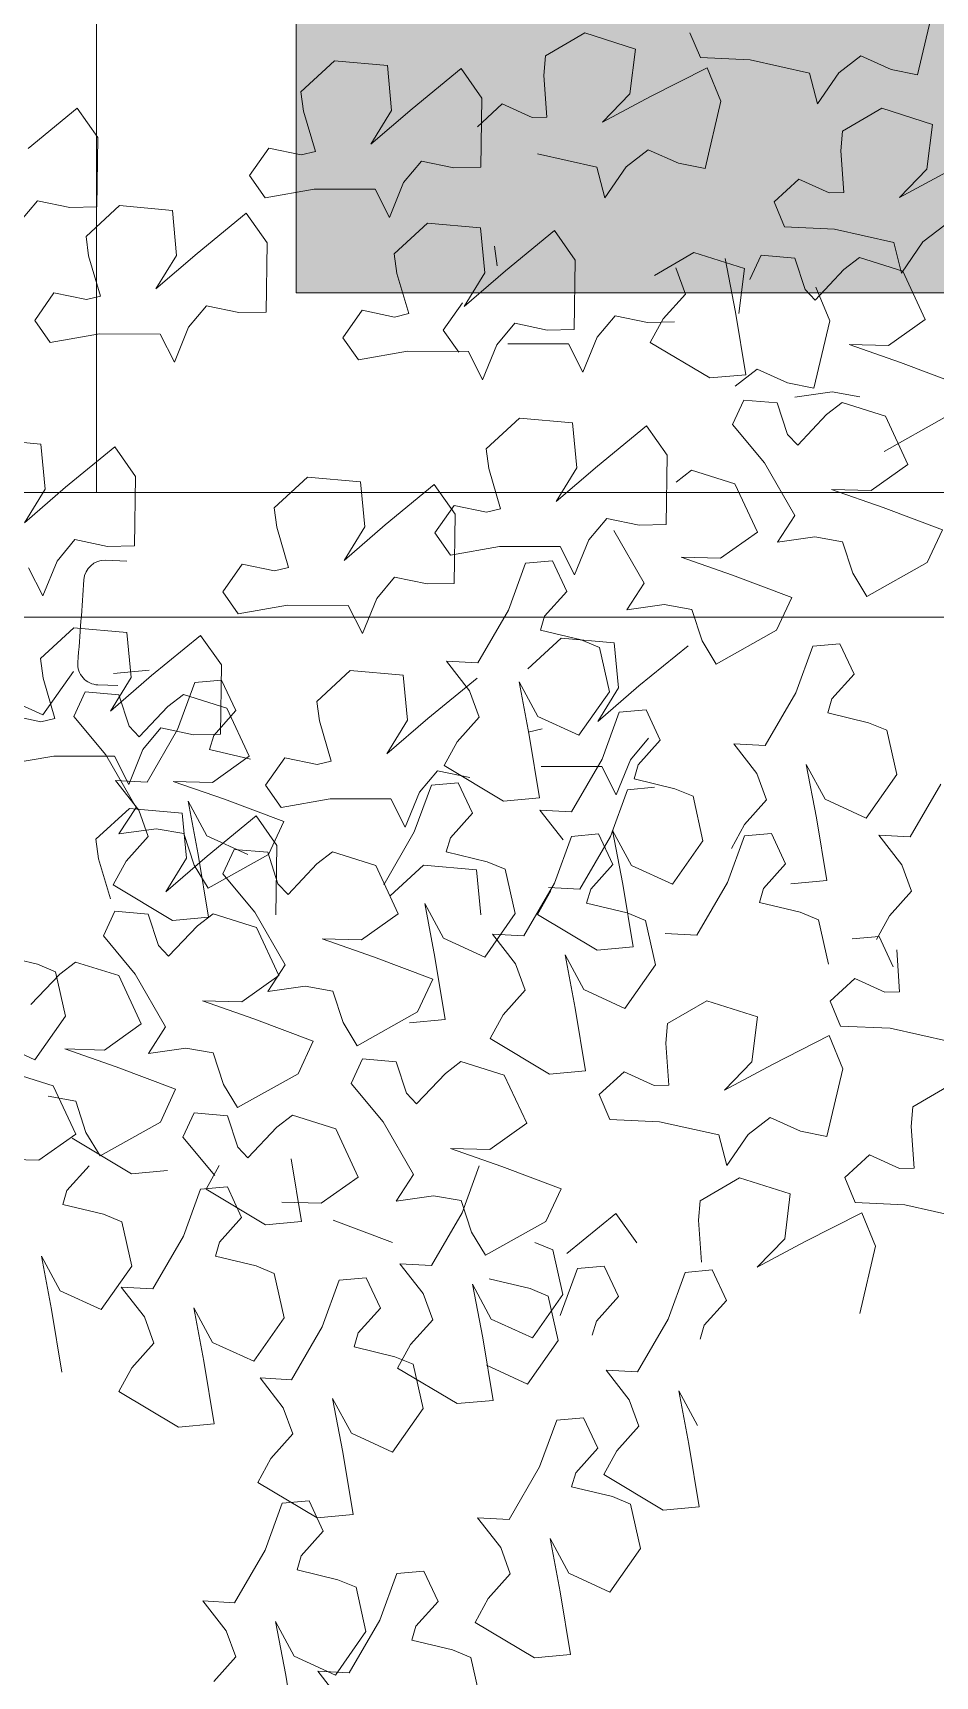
# Model space of a CAD drawing. Header units: metres. Extents: x -44 to 358, y -286 to 66.
# Drawn here: x 268.55 to 268.912, y 11.242 to 11.901 of the extents above; entities that cross this region are included whole.
import ezdxf

# ---------------------------------------------------------------- set-up
doc = ezdxf.new("R2010")
doc.units = ezdxf.units.M
doc.header["$LTSCALE"] = 0.3
doc.linetypes.add('CONTINU', pattern=[0])
for name, color, linetype, lineweight in [('arbustos', 95, 'Continuous', 0), ('EL0', 7, 'Continuous', 15), ('EL1', 150, 'Continuous', 13)]:
    doc.layers.add(name, color=color, linetype=linetype, lineweight=lineweight)
doc.layers.add('matas', color=74, linetype='Continuous', lineweight=0, transparency=0.6)

# ---------------------------------------------------------------- blocks, each defined once
blk = doc.blocks.new('A$C4E4C09DE')
at = {"layer": 'matas', "color": 97, "linetype": 'CONTINU', "true_color": 0x467138}
for p, q in [((58.088, 85.829), (58.675, 82.898)), ((68.075, 83.304), (68.561, 84.363)), ((73.095, 84.194), (70.883, 83.577)), ((74.755, 83.15), (73.095, 84.194)), ((58.675, 82.898), (59.83, 83.087)), ((59.83, 83.087), (61.151, 83.629)), ((61.151, 83.629), (62.082, 82.861)), ((63.341, 82.796), (65.925, 83.281)), ((65.925, 83.281), (68.075, 83.304)), ((70.883, 83.577), (71.058, 81.633)), ((74.798, 82.302), (74.755, 83.15)), ((62.082, 82.861), (62.957, 81.489)), ((62.957, 81.489), (63.341, 82.796)), ((67.772, 82.876), (67.121, 81.458)), ((70.17, 81.553), (67.772, 82.876)), ((74.61, 80.5), (74.798, 82.302)), ((78.381, 82.478), (77.439, 81.235)), ((80.436, 80.668), (78.381, 82.478)), ((81.57, 82.49), (81.32, 80.554)), ((83.862, 82.613), (81.57, 82.49)), ((85.258, 81.235), (83.862, 82.613)), ((72.199, 80.37), (70.17, 81.553)), ((71.058, 81.633), (72.199, 80.37)), ((60.173, 81.395), (57.961, 80.778)), ((61.833, 80.351), (60.173, 81.395)), ((67.121, 81.458), (67.708, 78.527)), ((76.561, 81.009), (75.24, 80.467)), ((77.594, 79.992), (76.561, 81.009)), ((77.439, 81.235), (77.378, 78.246)), ((85.117, 80.398), (85.258, 81.235)), ((57.961, 80.778), (58.136, 78.834)), ((61.877, 79.503), (61.833, 80.351)), ((75.24, 80.467), (74.61, 80.5)), ((82.161, 79.074), (80.436, 80.668)), ((81.32, 80.554), (82.161, 79.074)), ((84.543, 78.679), (85.117, 80.398)), ((94.896, 80.191), (93.954, 78.949)), ((96.951, 78.381), (94.896, 80.191)), ((61.688, 77.7), (61.877, 79.503)), ((59.277, 77.571), (57.248, 78.754)), ((58.136, 78.834), (59.277, 77.571)), ((67.708, 78.527), (68.863, 78.716)), ((68.863, 78.716), (70.184, 79.258)), ((70.184, 79.258), (71.115, 78.49)), ((72.374, 78.426), (74.958, 78.911)), ((86.558, 78.755), (85.151, 78.511)), ((87.347, 77.538), (86.558, 78.755)), ((93.954, 78.949), (93.893, 75.96)), ((63.639, 78.21), (62.318, 77.668)), ((64.672, 77.193), (63.639, 78.21)), ((71.115, 78.49), (71.99, 77.118)), ((71.99, 77.118), (72.374, 78.426)), ((77.378, 78.246), (78.546, 78.181)), ((78.546, 78.181), (79.953, 78.425)), ((79.953, 78.425), (80.696, 77.473)), ((85.151, 78.511), (84.543, 78.679)), ((62.318, 77.668), (61.688, 77.7)), ((80.696, 77.473), (81.253, 75.944)), ((86.643, 76.61), (87.347, 77.538)), ((64.186, 76.134), (64.672, 77.193)), ((81.253, 75.944), (81.911, 77.138)), ((81.911, 77.138), (84.539, 77.052)), ((84.539, 77.052), (86.643, 76.61)), ((57.262, 76.459), (58.193, 75.691)), ((59.452, 75.626), (62.036, 76.111)), ((62.036, 76.111), (64.186, 76.134)), ((87.437, 75.913), (86.495, 74.67)), ((89.492, 74.103), (87.437, 75.913)), ((90.626, 75.925), (90.376, 73.989)), ((92.918, 76.049), (90.626, 75.925)), ((94.314, 74.671), (92.918, 76.049)), ((93.893, 75.96), (95.061, 75.895)), ((95.061, 75.895), (96.468, 76.138)), ((96.468, 76.138), (97.211, 75.187)), ((58.193, 75.691), (59.068, 74.319)), ((59.068, 74.319), (59.452, 75.626)), ((74.113, 75.625), (73.171, 74.382)), ((76.168, 73.815), (74.113, 75.625)), ((77.302, 75.637), (77.052, 73.701)), ((79.595, 75.761), (77.302, 75.637)), ((80.99, 74.382), (79.595, 75.761)), ((60.905, 74.922), (59.013, 74.402)), ((61.559, 74.381), (60.905, 74.922)), ((63.703, 74.807), (63.21, 73.467)), ((65.15, 74.882), (63.703, 74.807)), ((65.603, 73.809), (65.15, 74.882)), ((68.066, 74.893), (65.854, 74.276)), ((66.701, 74.677), (66.183, 72.386)), ((69.726, 73.849), (68.066, 74.893)), ((76.534, 74.022), (76.675, 74.859)), ((86.495, 74.67), (86.433, 71.681)), ((94.172, 73.833), (94.314, 74.671)), ((59.013, 74.402), (57.974, 72.355)), ((62.761, 73.025), (61.559, 74.381)), ((65.854, 74.276), (66.029, 72.332)), ((68.367, 73.09), (68.819, 74.209)), ((73.171, 74.382), (73.11, 71.393)), ((77.893, 72.221), (76.168, 73.815)), ((80.849, 73.545), (80.99, 74.382)), ((91.217, 72.509), (89.492, 74.103)), ((90.376, 73.989), (91.217, 72.509)), ((93.599, 72.114), (94.172, 73.833)), ((62.743, 73.575), (62.092, 72.158)), ((63.21, 73.467), (62.761, 73.025)), ((69.281, 71.993), (68.367, 73.09)), ((77.052, 73.701), (77.893, 72.221)), ((80.276, 71.826), (80.849, 73.545)), ((57.974, 72.355), (59.526, 71.171)), ((66.183, 72.386), (65.643, 69.702)), ((78.764, 71.163), (77.975, 72.379)), ((62.092, 72.158), (62.679, 69.226)), ((68.794, 71.87), (69.963, 71.806)), ((69.809, 70.949), (69.281, 71.993)), ((69.963, 71.806), (71.37, 72.049)), ((71.37, 72.049), (72.113, 71.098)), ((80.883, 71.658), (80.276, 71.826)), ((82.29, 71.902), (80.883, 71.658)), ((83.079, 70.686), (82.29, 71.902)), ((86.433, 71.681), (87.601, 71.617)), ((87.601, 71.617), (89.009, 71.86)), ((89.009, 71.86), (89.752, 70.909)), ((94.206, 71.947), (93.599, 72.114)), ((95.614, 72.19), (94.206, 71.947)), ((96.403, 70.974), (95.614, 72.19)), ((61.228, 71.159), (58.985, 70.462)), ((59.526, 71.171), (61.228, 71.159)), ((67.19, 69.507), (69.809, 70.949)), ((72.113, 71.098), (72.67, 69.568)), ((73.11, 71.393), (74.278, 71.328)), ((74.278, 71.328), (75.685, 71.572)), ((75.685, 71.572), (76.428, 70.621)), ((78.06, 70.234), (78.764, 71.163)), ((89.752, 70.909), (90.309, 69.38)), ((95.699, 70.045), (96.403, 70.974)), ((58.985, 70.462), (56.39, 69.587)), ((72.67, 69.568), (73.328, 70.762)), ((73.328, 70.762), (75.955, 70.677)), ((76.428, 70.621), (76.985, 69.091)), ((76.985, 69.091), (77.643, 70.285)), ((77.643, 70.285), (80.271, 70.2)), ((80.271, 70.2), (82.375, 69.757)), ((82.375, 69.757), (83.079, 70.686)), ((90.309, 69.38), (90.967, 70.573)), ((90.967, 70.573), (93.594, 70.488)), ((93.594, 70.488), (95.699, 70.045)), ((63.833, 69.416), (65.155, 69.958)), ((65.155, 69.958), (66.086, 69.19)), ((65.643, 69.702), (67.19, 69.507)), ((60.686, 68.922), (61.881, 69.09)), ((61.881, 69.09), (63.484, 68.808)), ((62.679, 69.226), (63.833, 69.416)), ((56.995, 68.15), (59.553, 66.603)), ((59.545, 68.126), (58.506, 66.079)), ((61.437, 68.645), (59.545, 68.126)), ((62.091, 68.104), (61.437, 68.645)), ((63.293, 66.748), (62.091, 68.104)), ((64.235, 68.531), (63.742, 67.191)), ((65.682, 68.606), (64.235, 68.531)), ((66.135, 67.532), (65.682, 68.606)), ((64.699, 65.931), (66.135, 67.532)), ((73.04, 67.362), (72.791, 65.427)), ((75.333, 67.486), (73.04, 67.362)), ((76.728, 66.108), (75.333, 67.486)), ((63.742, 67.191), (63.293, 66.748)), ((69.851, 67.351), (68.909, 66.108)), ((71.906, 65.541), (69.851, 67.351)), ((58.506, 66.079), (60.058, 64.894)), ((68.909, 66.108), (68.848, 63.119)), ((76.587, 65.271), (76.728, 66.108)), ((63.311, 63.698), (64.699, 65.931)), ((67.832, 65.501), (65.941, 64.982)), ((68.487, 64.96), (67.832, 65.501)), ((73.631, 63.946), (71.906, 65.541)), ((72.791, 65.427), (73.631, 63.946)), ((76.014, 63.552), (76.587, 65.271)), ((92.762, 65.634), (91.82, 64.392)), ((94.817, 63.824), (92.762, 65.634)), ((95.952, 65.646), (95.702, 63.71)), ((98.244, 65.77), (95.952, 65.646)), ((61.76, 64.883), (59.517, 64.186)), ((60.058, 64.894), (61.76, 64.883)), ((65.941, 64.982), (64.902, 62.934)), ((84.394, 64.63), (82.102, 64.506)), ((85.79, 63.252), (84.394, 64.63)), ((59.517, 64.186), (56.922, 63.311)), ((78.913, 64.494), (77.971, 63.251)), ((80.968, 62.684), (78.913, 64.494)), ((82.102, 64.506), (81.852, 62.57)), ((91.82, 64.392), (91.759, 61.403)), ((96.543, 62.23), (94.817, 63.824)), ((56.922, 63.311), (57.527, 61.874)), ((64.016, 62.532), (63.311, 63.698)), ((68.848, 63.119), (70.016, 63.054)), ((70.016, 63.054), (71.423, 63.297)), ((71.423, 63.297), (72.167, 62.346)), ((76.621, 63.384), (76.014, 63.552)), ((78.028, 63.627), (76.621, 63.384)), ((77.971, 63.251), (77.91, 60.263)), ((78.817, 62.411), (78.028, 63.627)), ((85.649, 62.414), (85.79, 63.252)), ((95.702, 63.71), (96.543, 62.23)), ((60.725, 61.306), (61.218, 62.646)), ((61.218, 62.646), (62.413, 62.814)), ((62.413, 62.814), (64.016, 62.532)), ((64.902, 62.934), (66.453, 61.75)), ((69.707, 60.554), (71.095, 62.787)), ((78.113, 61.482), (78.817, 62.411)), ((82.693, 61.09), (80.968, 62.684)), ((81.852, 62.57), (82.693, 61.09)), ((85.075, 60.695), (85.649, 62.414)), ((57.527, 61.874), (60.085, 60.326)), ((68.156, 61.738), (65.912, 61.041)), ((66.453, 61.75), (68.156, 61.738)), ((72.167, 62.346), (72.724, 60.817)), ((72.724, 60.817), (73.382, 62.011)), ((73.382, 62.011), (76.009, 61.925)), ((76.009, 61.925), (78.113, 61.482)), ((60.085, 60.326), (60.725, 61.306)), ((65.912, 61.041), (63.317, 60.167)), ((73.698, 61.383), (73.039, 60.091)), ((74.854, 61.238), (73.698, 61.383)), ((75.523, 59.194), (74.854, 61.238)), ((91.759, 61.403), (92.927, 61.338)), ((92.927, 61.338), (94.335, 61.581)), ((94.335, 61.581), (95.078, 60.63)), ((70.412, 59.387), (69.707, 60.554)), ((79.078, 60.198), (80.485, 60.441)), ((80.485, 60.441), (81.228, 59.49)), ((85.683, 60.528), (85.075, 60.695)), ((87.09, 60.771), (85.683, 60.528)), ((87.879, 59.555), (87.09, 60.771)), ((92.99, 60.734), (92.06, 60.734)), ((92.99, 60.734), (92.06, 60.734)), ((95.078, 60.63), (95.635, 59.101)), ((95.635, 59.101), (96.293, 60.294)), ((63.317, 60.167), (63.923, 58.729)), ((67.614, 59.502), (68.809, 59.669)), ((68.809, 59.669), (70.412, 59.387)), ((73.039, 60.091), (73.954, 58.994)), ((77.91, 60.263), (79.078, 60.198)), ((67.121, 58.161), (67.614, 59.502)), ((73.954, 58.994), (74.112, 58.384)), ((76.763, 56.876), (75.523, 59.194)), ((81.228, 59.49), (81.785, 57.961)), ((81.785, 57.961), (82.443, 59.154)), ((82.443, 59.154), (85.071, 59.069)), ((85.071, 59.069), (87.175, 58.626)), ((87.175, 58.626), (87.879, 59.555)), ((61.175, 58.245), (60.517, 56.953)), ((62.332, 58.099), (61.175, 58.245)), ((63.923, 58.729), (66.481, 57.182)), ((66.481, 57.182), (67.121, 58.161)), ((74.112, 58.384), (72.337, 58.022)), ((63, 56.055), (62.332, 58.099)), ((69.778, 56.12), (67.723, 57.93)), ((70.912, 57.942), (70.663, 56.006)), ((73.205, 58.065), (70.912, 57.942)), ((71.541, 57.725), (71.045, 55.828)), ((72.337, 58.022), (71.541, 57.725)), ((74.6, 56.687), (73.205, 58.065)), ((88.769, 57.642), (87.828, 56.399)), ((90.824, 55.832), (88.769, 57.642)), ((91.959, 57.653), (91.709, 55.718)), ((94.251, 57.777), (91.959, 57.653)), ((95.647, 56.399), (94.251, 57.777)), ((60.517, 56.953), (61.431, 55.856)), ((78.125, 56.902), (76.763, 56.876)), ((77.08, 55.655), (78.125, 56.902)), ((64.24, 53.737), (63, 56.055)), ((71.503, 54.526), (69.778, 56.12)), ((74.1, 54.656), (74.961, 56.124)), ((74.961, 56.124), (74.443, 53.833)), ((78.834, 54.403), (76.779, 56.213)), ((79.968, 56.225), (79.718, 54.289)), ((82.261, 56.349), (79.968, 56.225)), ((83.656, 54.971), (82.261, 56.349)), ((87.828, 56.399), (87.766, 53.41)), ((90.931, 56.064), (92.478, 55.87)), ((95.505, 55.562), (95.647, 56.399)), ((61.431, 55.856), (61.589, 55.246)), ((70.663, 56.006), (71.503, 54.526)), ((71.045, 55.828), (72.298, 53.904)), ((76.627, 54.536), (77.08, 55.655)), ((87.796, 55.738), (87.137, 54.447)), ((88.952, 55.593), (87.796, 55.738)), ((89.621, 53.549), (88.952, 55.593)), ((92.55, 54.237), (90.824, 55.832)), ((91.709, 55.718), (92.55, 54.237)), ((93.129, 55.35), (92.268, 55.35)), ((93.129, 55.35), (92.268, 55.35)), ((94.199, 55.895), (95.452, 53.972)), ((94.932, 53.843), (95.505, 55.562)), ((59.814, 54.883), (59.018, 54.587)), ((61.589, 55.246), (59.814, 54.883)), ((69.436, 55.1), (68.777, 53.809)), ((70.592, 54.955), (69.436, 55.1)), ((71.261, 52.911), (70.592, 54.955)), ((72.298, 53.904), (74.1, 54.656)), ((83.515, 54.134), (83.656, 54.971)), ((89.417, 55.067), (87.525, 54.548)), ((90.071, 54.526), (89.417, 55.067)), ((92.215, 54.953), (91.722, 53.613)), ((93.663, 55.028), (92.215, 54.953)), ((94.115, 53.954), (93.663, 55.028)), ((95.452, 53.972), (97.254, 54.723)), ((59.018, 54.587), (58.523, 52.689)), ((74.493, 53.963), (73.886, 54.131)), ((77.542, 53.439), (76.627, 54.536)), ((80.559, 52.809), (78.834, 54.403)), ((79.718, 54.289), (80.559, 52.809)), ((82.941, 52.415), (83.515, 54.134)), ((87.525, 54.548), (86.486, 52.501)), ((87.137, 54.447), (88.052, 53.35)), ((91.273, 53.17), (90.071, 54.526)), ((92.679, 52.353), (94.115, 53.954)), ((96.947, 53.918), (95.539, 53.675)), ((65.603, 53.764), (64.24, 53.737)), ((64.557, 52.517), (65.603, 53.764)), ((68.777, 53.809), (69.692, 52.712)), ((69.295, 53.877), (70.039, 52.925)), ((74.443, 53.833), (73.903, 51.148)), ((78.07, 52.395), (77.542, 53.439)), ((87.766, 53.41), (88.934, 53.345)), ((88.052, 53.35), (88.21, 52.74)), ((88.934, 53.345), (90.342, 53.588)), ((90.861, 51.231), (89.621, 53.549)), ((90.342, 53.588), (91.085, 52.637)), ((91.722, 53.613), (91.273, 53.17)), ((95.539, 53.675), (94.932, 53.843)), ((58.523, 52.689), (59.776, 50.766)), ((61.577, 51.517), (62.439, 52.986)), ((62.439, 52.986), (61.921, 50.695)), ((64.105, 51.398), (64.557, 52.517)), ((69.692, 52.712), (69.85, 52.102)), ((70.039, 52.925), (70.596, 51.396)), ((70.596, 51.396), (71.254, 52.59)), ((71.254, 52.59), (73.881, 52.504)), ((72.501, 50.593), (71.261, 52.911)), ((84.956, 52.49), (83.549, 52.247)), ((85.745, 51.274), (84.956, 52.49)), ((88.21, 52.74), (86.435, 52.377)), ((86.486, 52.501), (88.038, 51.316)), ((91.085, 52.637), (91.642, 51.108)), ((57.845, 50.023), (56.605, 52.341)), ((69.85, 52.102), (68.075, 51.739)), ((70.114, 51.628), (68.958, 51.773)), ((75.45, 50.954), (78.07, 52.395)), ((76.944, 51.917), (78.351, 52.16)), ((78.351, 52.16), (79.094, 51.209)), ((83.549, 52.247), (82.941, 52.415)), ((91.292, 50.12), (92.679, 52.353)), ((91.642, 51.108), (92.3, 52.302)), ((92.3, 52.302), (94.927, 52.216)), ((94.927, 52.216), (97.032, 51.773)), ((59.776, 50.766), (61.577, 51.517)), ((65.019, 50.301), (64.105, 51.398)), ((67.279, 51.443), (66.783, 49.545)), ((68.075, 51.739), (67.279, 51.443)), ((70.783, 49.584), (70.114, 51.628)), ((73.903, 51.148), (75.45, 50.954)), ((77.428, 51.674), (76.769, 50.382)), ((78.584, 51.529), (77.428, 51.674)), ((79.253, 49.485), (78.584, 51.529)), ((79.094, 51.209), (79.651, 49.68)), ((85.041, 50.345), (85.745, 51.274)), ((89.74, 51.305), (87.497, 50.608)), ((88.038, 51.316), (89.74, 51.305)), ((92.224, 51.258), (90.861, 51.231)), ((91.178, 50.011), (92.224, 51.258)), ((61.921, 50.695), (61.381, 48.01)), ((73.864, 50.62), (72.501, 50.593)), ((72.818, 49.373), (73.864, 50.62)), ((76.769, 50.382), (77.683, 49.285)), ((79.651, 49.68), (80.309, 50.873)), ((80.309, 50.873), (82.937, 50.788)), ((82.937, 50.788), (85.041, 50.345)), ((87.497, 50.608), (84.902, 49.733)), ((88.198, 49.011), (89.06, 50.479)), ((89.06, 50.479), (88.542, 48.188)), ((59.207, 50.05), (57.845, 50.023)), ((58.161, 48.803), (59.207, 50.05)), ((63.841, 49.964), (63.182, 48.672)), ((64.997, 49.819), (63.841, 49.964)), ((65.666, 47.775), (64.997, 49.819)), ((65.547, 49.257), (65.019, 50.301)), ((69.838, 48.373), (70.699, 49.841)), ((70.699, 49.841), (70.181, 47.55)), ((71.301, 49.676), (70.642, 48.384)), ((72.457, 49.53), (71.301, 49.676)), ((84.902, 49.733), (85.507, 48.296)), ((86.104, 49.937), (85.162, 48.694)), ((88.159, 48.127), (86.104, 49.937)), ((89.293, 49.949), (89.043, 48.013)), ((91.585, 50.073), (89.293, 49.949)), ((90.726, 48.892), (91.178, 50.011)), ((91.996, 48.954), (91.292, 50.12)), ((92.981, 48.694), (91.585, 50.073)), ((66.783, 49.545), (68.037, 47.622)), ((72.022, 47.266), (70.783, 49.584)), ((73.126, 47.486), (72.457, 49.53)), ((77.683, 49.285), (77.842, 48.675)), ((80.493, 47.167), (79.253, 49.485)), ((86.397, 48.259), (88.198, 49.011)), ((88.705, 47.728), (89.198, 49.068)), ((89.198, 49.068), (90.393, 49.236)), ((90.393, 49.236), (91.996, 48.954)), ((57.709, 47.684), (58.161, 48.803)), ((63.182, 48.672), (64.097, 47.575)), ((68.037, 47.622), (69.838, 48.373)), ((70.642, 48.384), (71.557, 47.287)), ((76.066, 48.313), (75.271, 48.016)), ((77.842, 48.675), (76.066, 48.313)), ((82.752, 48.503), (80.861, 47.984)), ((83.406, 47.962), (82.752, 48.503)), ((85.55, 48.389), (85.057, 47.048)), ((85.162, 48.694), (85.1, 45.705)), ((85.507, 48.296), (88.065, 46.748)), ((86.998, 48.464), (85.55, 48.389)), ((87.45, 47.39), (86.998, 48.464)), ((91.64, 47.795), (90.726, 48.892)), ((92.839, 47.857), (92.981, 48.694)), ((58.624, 46.587), (57.709, 47.684)), ((61.381, 48.01), (62.928, 47.816)), ((64.097, 47.575), (64.255, 46.965)), ((66.906, 45.457), (65.666, 47.775)), ((70.181, 47.55), (69.641, 44.866)), ((75.271, 48.016), (74.775, 46.119)), ((76.507, 47.951), (76.257, 46.015)), ((78.8, 48.075), (76.507, 47.951)), ((80.195, 46.696), (78.8, 48.075)), ((80.861, 47.984), (79.821, 45.936)), ((84.608, 46.606), (83.406, 47.962)), ((88.542, 48.188), (88.002, 45.503)), ((88.065, 46.748), (88.705, 47.728)), ((89.884, 46.533), (88.159, 48.127)), ((89.043, 48.013), (89.884, 46.533)), ((92.168, 46.75), (91.64, 47.795)), ((92.266, 46.138), (92.839, 47.857)), ((64.255, 46.965), (62.48, 46.603)), ((71.557, 47.287), (71.715, 46.677)), ((73.385, 47.293), (72.022, 47.266)), ((74.366, 45.168), (73.126, 47.486)), ((73.808, 46.113), (73.28, 47.157)), ((85.057, 47.048), (84.608, 46.606)), ((86.015, 45.789), (87.45, 47.39)), ((59.151, 45.543), (58.624, 46.587)), ((61.684, 46.306), (61.188, 44.409)), ((62.48, 46.603), (61.684, 46.306)), ((69.94, 46.314), (69.144, 46.018)), ((71.715, 46.677), (69.94, 46.314)), ((71.189, 44.671), (73.808, 46.113)), ((74.775, 46.119), (76.028, 44.195)), ((77.83, 44.947), (78.691, 46.415)), ((78.691, 46.415), (78.173, 44.124)), ((89.549, 45.309), (92.168, 46.75)), ((59.042, 45.679), (58.383, 44.388)), ((60.198, 45.534), (59.042, 45.679)), ((68.269, 45.483), (66.906, 45.457)), ((69.144, 46.018), (68.648, 44.121)), ((79.821, 45.936), (81.373, 44.752)), ((84.627, 43.556), (86.015, 45.789)), ((87.815, 45.653), (85.923, 45.134)), ((88.469, 45.112), (87.815, 45.653)), ((88.002, 45.503), (89.549, 45.309)), ((90.613, 45.538), (90.12, 44.198)), ((92.061, 45.614), (90.613, 45.538)), ((92.513, 44.54), (92.061, 45.614)), ((58.073, 43.326), (58.261, 45.128)), ((69.641, 44.866), (71.189, 44.671)), ((75.728, 45.195), (74.366, 45.168)), ((74.683, 43.948), (75.728, 45.195)), ((76.028, 44.195), (77.83, 44.947)), ((83.075, 44.74), (80.832, 44.043)), ((81.373, 44.752), (83.075, 44.74)), ((85.923, 45.134), (84.884, 43.086)), ((89.671, 43.756), (88.469, 45.112)), ((68.648, 44.121), (69.901, 42.197)), ((71.703, 42.949), (72.564, 44.417)), ((72.564, 44.417), (72.046, 42.126)), ((78.173, 44.124), (77.633, 41.439)), ((80.832, 44.043), (78.237, 43.169)), ((90.12, 44.198), (89.671, 43.756)), ((91.077, 42.939), (92.513, 44.54)), ((58.702, 43.293), (58.073, 43.326)), ((60.024, 43.835), (58.702, 43.293)), ((61.057, 42.818), (60.024, 43.835)), ((74.23, 42.829), (74.683, 43.948)), ((85.332, 42.389), (84.627, 43.556)), ((93.678, 43.367), (91.787, 42.847)), ((94.333, 42.826), (93.678, 43.367)), ((97.095, 43.573), (95.32, 43.211)), ((60.571, 41.76), (61.057, 42.818)), ((66.375, 42.646), (64.163, 42.029)), ((68.035, 41.602), (66.375, 42.646)), ((69.901, 42.197), (71.703, 42.949)), ((75.145, 41.732), (74.23, 42.829)), ((78.237, 43.169), (78.843, 41.731)), ((82.533, 42.503), (83.729, 42.671)), ((83.729, 42.671), (85.332, 42.389)), ((84.884, 43.086), (86.436, 41.902)), ((89.69, 40.706), (91.077, 42.939)), ((91.787, 42.847), (90.748, 40.8)), ((94.524, 42.914), (94.028, 41.017)), ((95.535, 41.469), (94.333, 42.826)), ((95.32, 43.211), (94.524, 42.914)), ((64.163, 42.029), (64.338, 40.085)), ((72.046, 42.126), (71.506, 39.441)), ((82.041, 41.163), (82.533, 42.503)), ((88.138, 41.89), (85.895, 41.193)), ((86.436, 41.902), (88.138, 41.89)), ((55.837, 41.252), (58.42, 41.737)), ((58.42, 41.737), (60.571, 41.76)), ((61.052, 41.328), (60.401, 39.911)), ((63.45, 40.005), (61.052, 41.328)), ((68.078, 40.754), (68.035, 41.602)), ((75.673, 40.688), (75.145, 41.732)), ((77.633, 41.439), (79.18, 41.245)), ((78.843, 41.731), (81.4, 40.184)), ((81.4, 40.184), (82.041, 41.163)), ((85.895, 41.193), (83.3, 40.318)), ((67.89, 38.952), (68.078, 40.754)), ((73.054, 39.247), (75.673, 40.688)), ((90.394, 39.539), (89.69, 40.706)), ((90.748, 40.8), (92.3, 39.616)), ((94.028, 41.017), (95.282, 39.093)), ((60.401, 39.911), (60.988, 36.979)), ((65.479, 38.822), (63.45, 40.005)), ((64.338, 40.085), (65.479, 38.822)), ((83.3, 40.318), (83.905, 38.881)), ((87.596, 39.653), (88.792, 39.821)), ((88.792, 39.821), (90.394, 39.539)), ((95.282, 39.093), (97.083, 39.845)), ((57.323, 38.386), (55.662, 39.43)), ((69.841, 39.461), (68.52, 38.919)), ((70.874, 38.445), (69.841, 39.461)), ((71.506, 39.441), (73.054, 39.247)), ((75.003, 39.139), (73.964, 37.092)), ((76.894, 39.658), (75.003, 39.139)), ((77.549, 39.117), (76.894, 39.658)), ((78.75, 37.761), (77.549, 39.117)), ((79.692, 39.544), (79.2, 38.204)), ((81.14, 39.619), (79.692, 39.544)), ((81.592, 38.545), (81.14, 39.619)), ((87.103, 38.313), (87.596, 39.653)), ((94.002, 39.604), (91.759, 38.907)), ((92.3, 39.616), (94.002, 39.604)), ((57.366, 37.538), (57.323, 38.386)), ((68.52, 38.919), (67.89, 38.952)), ((70.388, 37.386), (70.874, 38.445)), ((80.157, 36.944), (81.592, 38.545)), ((83.905, 38.881), (86.463, 37.334)), ((86.463, 37.334), (87.103, 38.313)), ((91.759, 38.907), (89.164, 38.032)), ((96.338, 38.512), (94.447, 37.993)), ((62.143, 37.169), (63.464, 37.711)), ((63.464, 37.711), (64.395, 36.943)), ((79.2, 38.204), (78.75, 37.761)), ((89.164, 38.032), (89.769, 36.595)), ((94.447, 37.993), (93.408, 35.945)), ((57.178, 35.736), (57.366, 37.538)), ((60.988, 36.979), (62.143, 37.169)), ((64.395, 36.943), (65.27, 35.57)), ((65.27, 35.57), (65.654, 36.878)), ((65.654, 36.878), (68.238, 37.363)), ((68.238, 37.363), (70.388, 37.386)), ((73.964, 37.092), (75.515, 35.907)), ((78.769, 34.711), (80.157, 36.944)), ((84.085, 37.084), (82.194, 36.565)), ((84.739, 36.543), (84.085, 37.084)), ((86.883, 36.97), (86.39, 35.629)), ((88.331, 37.045), (86.883, 36.97)), ((88.783, 35.971), (88.331, 37.045)), ((92.967, 36.027), (93.46, 37.367)), ((93.46, 37.367), (94.655, 37.535)), ((59.129, 36.246), (57.807, 35.704)), ((60.162, 35.229), (59.129, 36.246)), ((82.194, 36.565), (81.154, 34.517)), ((85.941, 35.187), (84.739, 36.543)), ((89.769, 36.595), (92.327, 35.047)), ((57.807, 35.704), (57.178, 35.736)), ((77.218, 35.896), (74.974, 35.199)), ((75.515, 35.907), (77.218, 35.896)), ((86.39, 35.629), (85.941, 35.187)), ((87.347, 34.37), (88.783, 35.971)), ((90.936, 34.319), (93.555, 35.761)), ((92.327, 35.047), (92.967, 36.027)), ((93.408, 35.945), (94.96, 34.761)), ((59.676, 34.17), (60.162, 35.229)), ((64.695, 35.059), (62.484, 34.443)), ((66.356, 34.015), (64.695, 35.059)), ((74.974, 35.199), (72.379, 34.324)), ((76.621, 33.138), (75.952, 35.182)), ((84.071, 35.2), (83.531, 32.516)), ((87.697, 33.763), (87.169, 34.807)), ((94.96, 34.761), (96.662, 34.749)), ((54.941, 33.662), (57.525, 34.147)), ((57.525, 34.147), (59.676, 34.17)), ((62.484, 34.443), (62.658, 32.499)), ((72.379, 34.324), (72.985, 32.887)), ((79.474, 33.545), (78.769, 34.711)), ((81.154, 34.517), (82.706, 33.333)), ((89.389, 34.514), (90.936, 34.319)), ((92.786, 34.606), (93.701, 33.509)), ((59.373, 33.741), (58.722, 32.324)), ((61.77, 32.419), (59.373, 33.741)), ((66.399, 33.168), (66.356, 34.015)), ((69.981, 33.343), (69.039, 32.101)), ((72.036, 31.533), (69.981, 33.343)), ((76.183, 32.318), (76.676, 33.659)), ((76.676, 33.659), (77.871, 33.827)), ((77.871, 33.827), (79.474, 33.545)), ((82.706, 33.333), (84.408, 33.321)), ((85.078, 32.321), (87.697, 33.763)), ((86.786, 33.899), (86.127, 32.608)), ((87.942, 33.754), (86.786, 33.899)), ((88.611, 31.71), (87.942, 33.754)), ((93.701, 33.509), (93.859, 32.899)), ((66.211, 31.365), (66.399, 33.168)), ((72.985, 32.887), (75.543, 31.339)), ((77.861, 30.82), (76.621, 33.138)), ((82.165, 32.624), (79.57, 31.75)), ((93.859, 32.899), (92.084, 32.536)), ((58.722, 32.324), (59.308, 29.393)), ((63.8, 31.235), (61.77, 32.419)), ((62.658, 32.499), (63.8, 31.235)), ((73.435, 31.966), (72.639, 31.67)), ((75.543, 31.339), (76.183, 32.318)), ((83.531, 32.516), (85.078, 32.321)), ((86.127, 32.608), (87.042, 31.511)), ((91.288, 32.24), (90.792, 30.342)), ((92.084, 32.536), (91.288, 32.24)), ((72.639, 31.67), (72.143, 29.772)), ((87.042, 31.511), (87.2, 30.901)), ((89.851, 29.392), (88.611, 31.71)), ((65.74, 31.049), (65.081, 29.758)), ((66.896, 30.904), (65.74, 31.049)), ((67.565, 28.86), (66.896, 30.904)), ((70.403, 31.049), (69.744, 29.758)), ((71.559, 30.904), (70.403, 31.049)), ((72.228, 28.86), (71.559, 30.904)), ((79.223, 30.847), (77.861, 30.82)), ((78.177, 29.6), (79.223, 30.847)), ((85.425, 30.538), (84.629, 30.242)), ((87.2, 30.901), (85.425, 30.538)), ((93.847, 29.17), (94.708, 30.639)), ((94.708, 30.639), (94.19, 28.348)), ((73.572, 29.968), (72.777, 29.672)), ((75.348, 30.331), (73.572, 29.968)), ((75.198, 28.6), (76.059, 30.069)), ((76.059, 30.069), (75.541, 27.778)), ((80.66, 30.191), (80.001, 28.9)), ((81.816, 30.046), (80.66, 30.191)), ((82.484, 28.002), (81.816, 30.046)), ((84.629, 30.242), (84.133, 28.344)), ((90.792, 30.342), (92.046, 28.419)), ((65.081, 29.758), (65.996, 28.661)), ((69.744, 29.758), (70.658, 28.661)), ((72.143, 29.772), (73.396, 27.849)), ((72.777, 29.672), (72.281, 27.774)), ((77.725, 28.481), (78.177, 29.6)), ((91.214, 29.419), (89.851, 29.392)), ((90.168, 28.172), (91.214, 29.419)), ((92.046, 28.419), (93.847, 29.17)), ((65.996, 28.661), (66.154, 28.051)), ((68.805, 26.542), (67.565, 28.86)), ((70.658, 28.661), (70.817, 28.051)), ((73.396, 27.849), (75.198, 28.6)), ((78.64, 27.384), (77.725, 28.481)), ((80.001, 28.9), (80.915, 27.803)), ((87.188, 27.172), (88.05, 28.641)), ((88.05, 28.641), (87.532, 26.349)), ((72.281, 27.774), (73.534, 25.851)), ((75.541, 27.778), (75.001, 25.093)), ((80.915, 27.803), (81.074, 27.193)), ((83.724, 25.684), (82.484, 28.002)), ((84.133, 28.344), (85.387, 26.421)), ((89.716, 27.053), (90.168, 28.172)), ((94.19, 28.348), (93.65, 25.663)), ((79.168, 26.34), (78.64, 27.384)), ((81.074, 27.193), (79.298, 26.83)), ((85.387, 26.421), (87.188, 27.172)), ((90.63, 25.956), (89.716, 27.053)), ((70.168, 26.569), (68.805, 26.542)), ((69.122, 25.322), (70.168, 26.569)), ((73.534, 25.851), (75.335, 26.602)), ((76.548, 24.899), (79.168, 26.34)), ((78.503, 26.534), (78.007, 24.636)), ((79.298, 26.83), (78.503, 26.534)), ((87.532, 26.349), (86.992, 23.665)), ((66.142, 24.322), (67.003, 25.79)), ((67.003, 25.79), (66.485, 23.499)), ((85.087, 25.711), (83.724, 25.684)), ((84.041, 24.464), (85.087, 25.711)), ((91.158, 24.912), (90.63, 25.956)), ((68.67, 24.203), (69.122, 25.322)), ((75.001, 25.093), (76.548, 24.899)), ((81.061, 23.464), (81.923, 24.932)), ((81.923, 24.932), (81.405, 22.641)), ((88.539, 23.47), (91.158, 24.912)), ((69.584, 23.106), (68.67, 24.203)), ((71.066, 24.485), (70.407, 23.193)), ((72.222, 24.339), (71.066, 24.485)), ((72.891, 22.296), (72.222, 24.339)), ((78.007, 24.636), (79.26, 22.712)), ((83.589, 23.345), (84.041, 24.464)), ((66.485, 23.499), (65.945, 20.815)), ((79.26, 22.712), (81.061, 23.464)), ((86.992, 23.665), (88.539, 23.47)), ((70.112, 22.062), (69.584, 23.106)), ((70.407, 23.193), (71.322, 22.096)), ((84.503, 22.248), (83.589, 23.345)), ((67.493, 20.62), (70.112, 22.062)), ((71.322, 22.096), (71.48, 21.486)), ((74.131, 19.977), (72.891, 22.296)), ((81.405, 22.641), (80.865, 19.957)), ((85.031, 21.204), (84.503, 22.248)), ((71.48, 21.486), (69.705, 21.124)), ((65.945, 20.815), (67.493, 20.62)), ((68.909, 20.827), (68.413, 18.93)), ((69.705, 21.124), (68.909, 20.827)), ((82.412, 19.762), (85.031, 21.204)), ((75.494, 20.004), (74.131, 19.977)), ((74.448, 18.757), (75.494, 20.004)), ((80.865, 19.957), (82.412, 19.762)), ((82.788, 20.488), (82.129, 19.197)), ((83.944, 20.343), (82.788, 20.488)), ((84.612, 18.299), (83.944, 20.343)), ((71.468, 17.758), (72.329, 19.226)), ((72.329, 19.226), (71.811, 16.935)), ((82.129, 19.197), (83.043, 18.1)), ((68.413, 18.93), (69.666, 17.006)), ((73.995, 17.638), (74.448, 18.757)), ((69.666, 17.006), (71.468, 17.758)), ((83.043, 18.1), (83.202, 17.49)), ((85.852, 15.981), (84.612, 18.299)), ((74.91, 16.541), (73.995, 17.638)), ((77.731, 17.632), (77.072, 16.341)), ((78.887, 17.487), (77.731, 17.632)), ((79.556, 15.443), (78.887, 17.487)), ((81.426, 17.127), (80.631, 16.831)), ((83.202, 17.49), (81.426, 17.127)), ((71.811, 16.935), (71.271, 14.25)), ((75.438, 15.497), (74.91, 16.541)), ((77.072, 16.341), (77.986, 15.244)), ((80.631, 16.831), (80.135, 14.933)), ((87.215, 16.008), (85.852, 15.981)), ((86.169, 14.761), (87.215, 16.008)), ((72.819, 14.056), (75.438, 15.497)), ((77.986, 15.244), (78.145, 14.634)), ((80.795, 13.125), (79.556, 15.443)), ((80.135, 14.933), (81.388, 13.01)), ((83.189, 13.761), (84.051, 15.23)), ((84.051, 15.23), (83.533, 12.938)), ((71.271, 14.25), (72.819, 14.056)), ((76.369, 14.271), (75.574, 13.975)), ((78.145, 14.634), (76.369, 14.271)), ((85.717, 13.642), (86.169, 14.761)), ((75.574, 13.975), (75.078, 12.077)), ((81.388, 13.01), (83.189, 13.761)), ((86.631, 12.545), (85.717, 13.642)), ((82.158, 13.152), (80.795, 13.125)), ((81.112, 11.905), (82.158, 13.152)), ((83.533, 12.938), (82.993, 10.254))]:
    blk.add_line(p, q, dxfattribs=at)
for centre, major_axis, start_param, end_param in [((92.99, 59.834), (-0.636, 0.636), 3.960752, 5.497787), ((92.99, 59.834), (-0.636, 0.636), 3.960752, 5.497787), ((454.177, 72.033), (-254.907, 254.907), 0.819159, 0.829084), ((454.177, 72.033), (-254.907, 254.907), 0.819159, 0.829084), ((93.129, 56.25), (0.636, 0.636), 3.926991, 5.541473), ((93.129, 56.25), (-0.636, 0.636), 2.356194, 3.970676)]:
    blk.add_ellipse(centre, major_axis=major_axis, ratio=1, start_param=start_param, end_param=end_param, dxfattribs=at)

msp = doc.modelspace()

# ---------------------------------------------------------------- hatches: boundary and pattern name
at = {"layer": 'EL1', "transparency": 33554572}
h = msp.add_hatch(color=256, dxfattribs=at)
h.dxf.hatch_style = 1
h.set_gradient(color1=(202, 249, 252), color2=(229, 255, 255), tint=1, name='CYLINDER')
h.paths.add_polyline_path([(269.245559, 13.5365421), (268.655559, 13.5365421), (268.655559, 11.7965421), (269.245559, 11.7965421)])
h.paths.add_polyline_path([(267.905559, 13.5365421), (268.495559, 13.5365421), (268.495559, 11.7965421), (267.905559, 11.7965421)])

# ---------------------------------------------------------------- linework, layer by layer
at = {"layer": 'EL0'}
msp.add_line((269.875559, 11.6665421), (263.5882791, 11.6665421), dxfattribs=at)
at = {"layer": 'EL1'}
msp.add_line((268.575559, 13.6165421), (268.575559, 11.7165421), dxfattribs=at)
for points in [[(269.375559, 13.6665421), (267.775559, 13.6665421), (267.775559, 11.6665421), (269.375559, 11.6665421)], [(269.325559, 13.6165421), (267.825559, 13.6165421), (267.825559, 11.7165421), (269.325559, 11.7165421)], [(269.245559, 13.5365421), (268.655559, 13.5365421), (268.655559, 11.7965421), (269.245559, 11.7965421)]]:
    msp.add_lwpolyline(points, close=True, dxfattribs=at)

# ---------------------------------------------------------------- block references
at = {"layer": 'arbustos', "xscale": -0.009285680329938381, "yscale": 0.009285680329938381, "zscale": 0.009285680329938381, "rotation": 358}
msp.add_blockref('A$C4E4C09DE', (269.4223426, 11.0955994, 0), dxfattribs=at)

doc.saveas('drawing.dxf')
